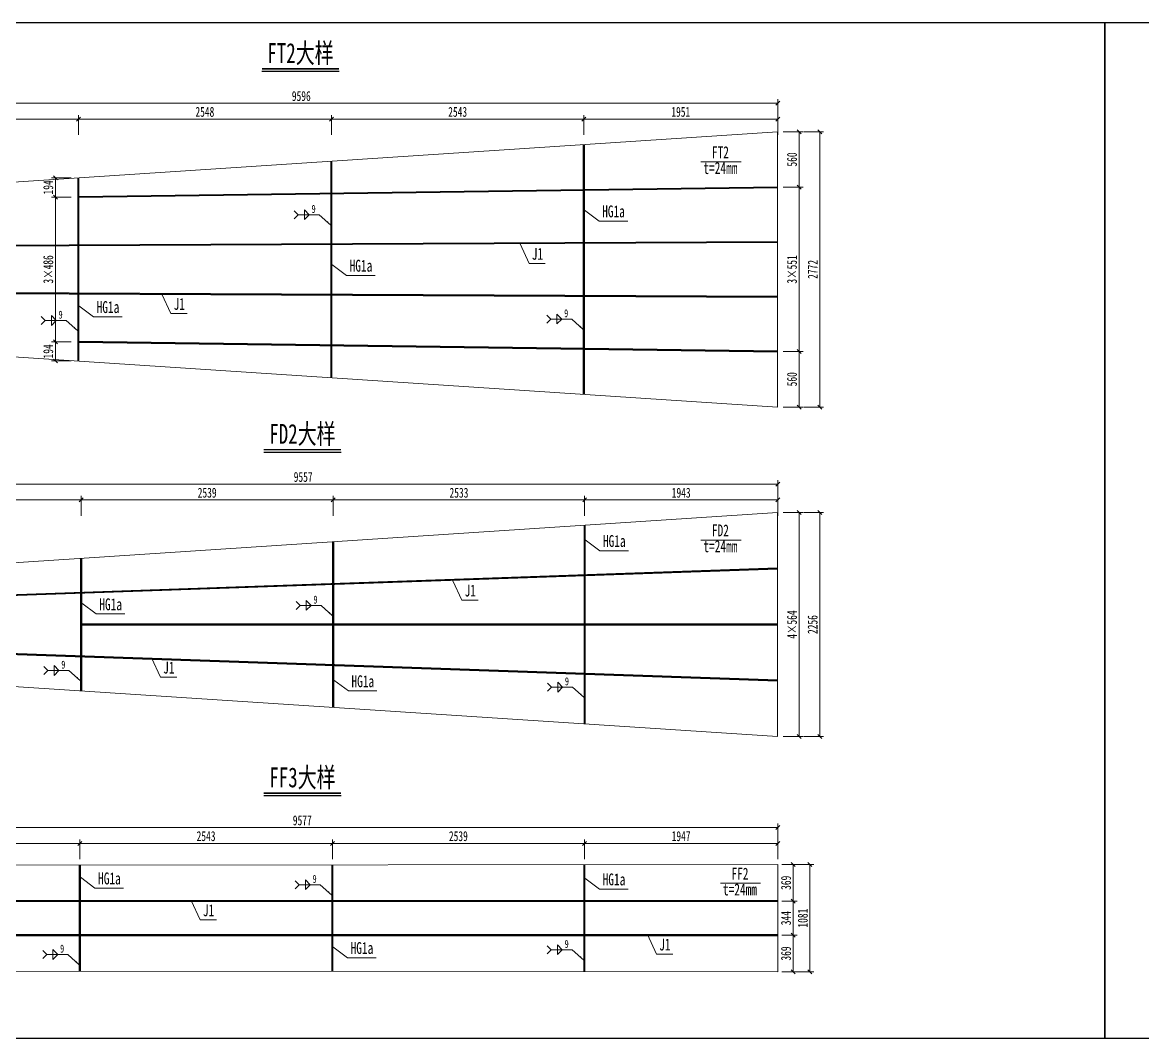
# Model space of a CAD drawing. Header units: millimetres. Extents: x -60009 to 63758, y -2164 to 95433.
# Drawn here: x 30098 to 41380, y 79752 to 89984 of the extents above; entities that cross this region are included whole.
import ezdxf
from ezdxf.enums import TextEntityAlignment as Align

# ---------------------------------------------------------------- set-up
doc = ezdxf.new("R2010")
doc.units = ezdxf.units.MM
doc.layers.get('Defpoints').update_dxf_attribs({"color": 8})
for name, color, linetype, lineweight in [('Dim', 4, 'Continuous', 15), ('文字', 7, 'Continuous', 15), ('标注线及字体', 2, 'Continuous', 15), ('细实线', 4, 'Continuous', 15), ('钢板细线', 6, 'Continuous', 15)]:
    doc.layers.add(name, color=color, linetype=linetype, lineweight=lineweight)
doc.layers.add('Text', color=4, linetype='Continuous')
doc.styles.add('111', font='仿宋_GB2312.TTF', dxfattribs={"width": 0.7})
doc.styles.add('BM_Dim', font='仿宋_GB2312.TTF', dxfattribs={"width": 0.85})
doc.styles.add('SMEDI', font='仿宋_GB2312.TTF', dxfattribs={"width": 0.75})
doc.styles.get("Standard").update_dxf_attribs({"font": '仿宋_GB2312.TTF'})
doc.dimstyles.new('200', dxfattribs={"dimscale": 0, "dimtxt": 2.5, "dimasz": 1, "dimexe": 1, "dimexo": 1, "dimgap": 0.6, "dimtad": 1, "dimdec": 0, "dimdsep": 46, "dimtxsty": '111', "dimblk": 'OBLIQUE', "dimcen": 0, "dimclrd": 4, "dimclre": 4, "dimclrt": 4, "dimadec": 1, "dimazin": 2, "dimtfac": 1, "dimtdec": 0, "dimtix": 1, "dimtmove": 2, "dimatfit": 3, "dimfxl": 4, "dimfxlon": 1, "dimtolj": 1, "dimlwd": -1, "dimlwe": -1, "dimarcsym": 0})
doc.dimstyles.new('MSteel_1.0_1.0', dxfattribs={"dimtxt": 3, "dimasz": 1.2, "dimexe": 1, "dimexo": 1, "dimgap": 1, "dimtad": 3, "dimtoh": 1, "dimdec": 0, "dimzin": 0, "dimdsep": 46, "dimtxsty": 'Standard', "dimblk": 'ARCHTICK', "dimcen": 0.09, "dimclrd": 3, "dimclre": 3, "dimadec": 0, "dimazin": 0, "dimtfac": 1, "dimtdec": 4, "dimtofl": 0, "dimtmove": 0, "dimatfit": 3, "dimfxl": 1, "dimtolj": 1, "dimtzin": 0, "dimarcsym": 0})

# ---------------------------------------------------------------- blocks, each defined once
blk = doc.blocks.new('角焊缝1')
at = {"layer": 'Dim'}
blk.add_line((-3101.17, 370.22), (-3106.48, 370.22), dxfattribs=at)
blk.add_lwpolyline([(-3107.48, 369.22), (-3106.48, 370.22), (-3107.48, 371.22)], dxfattribs=at)
blk.add_lwpolyline([(-3104.91, 371.45), (-3104.91, 368.99), (-3103.68, 370.22)], close=True, dxfattribs=at)
blk = doc.blocks.new('_ArchTick')
at = {"color": 0, "linetype": 'ByBlock', "const_width": 0.15}
blk.add_lwpolyline([(-0.5, -0.5), (0.5, 0.5)], dxfattribs=at)
blk = doc.blocks.new('_Oblique')
at = {"color": 0, "linetype": 'ByBlock', "lineweight": -2}
blk.add_line((-0.5, -0.5), (0.5, 0.5), dxfattribs=at)
blk = doc.blocks.new('*D626')
at = {"layer": 'Defpoints', "color": 0}
for p in [(30662, 89011), (28108, 88181), (30662, 88181)]:
    blk.add_point(p, dxfattribs=at)
at = {"layer": '细实线', "color": 4}
for p, q in [((28108, 88851), (28108, 89051)), ((30662, 88851), (30662, 89051)), ((28108, 89011), (30662, 89011))]:
    blk.add_line(p, q, dxfattribs=at)
at = {"layer": '细实线', "color": 4, "xscale": 40, "yscale": 40, "zscale": 40, "rotation": 180}
blk.add_blockref('_Oblique', (28108, 89011), dxfattribs=at)
at = {"layer": '细实线', "color": 4, "xscale": 40, "yscale": 40, "zscale": 40}
blk.add_blockref('_Oblique', (30662, 89011), dxfattribs=at)
at = {"layer": '细实线', "color": 4, "insert": (29385, 89082), "char_height": 100, "attachment_point": 5, "style": '111'}
blk.add_mtext('\\A1;2554', dxfattribs=at)
blk = doc.blocks.new('*D627')
at = {"layer": 'Defpoints', "color": 0}
for p in [(33210, 89011), (30662, 88369), (33210, 88369)]:
    blk.add_point(p, dxfattribs=at)
at = {"layer": '细实线', "color": 4}
for p, q in [((30662, 88851), (30662, 89051)), ((33210, 88851), (33210, 89051)), ((30662, 89011), (33210, 89011))]:
    blk.add_line(p, q, dxfattribs=at)
at = {"layer": '细实线', "color": 4, "xscale": 40, "yscale": 40, "zscale": 40, "rotation": 180}
blk.add_blockref('_Oblique', (30662, 89011), dxfattribs=at)
at = {"layer": '细实线', "color": 4, "xscale": 40, "yscale": 40, "zscale": 40}
blk.add_blockref('_Oblique', (33210, 89011), dxfattribs=at)
at = {"layer": '细实线', "color": 4, "insert": (31936, 89083), "char_height": 100, "attachment_point": 5, "style": '111'}
blk.add_mtext('\\A1;2548', dxfattribs=at)
blk = doc.blocks.new('*D628')
at = {"layer": 'Defpoints', "color": 0}
for p in [(35753, 89011), (33210, 88369), (35753, 88413)]:
    blk.add_point(p, dxfattribs=at)
at = {"layer": '细实线', "color": 4}
for p, q in [((33210, 88851), (33210, 89051)), ((35753, 88851), (35753, 89051)), ((33210, 89011), (35753, 89011))]:
    blk.add_line(p, q, dxfattribs=at)
at = {"layer": '细实线', "color": 4, "xscale": 40, "yscale": 40, "zscale": 40, "rotation": 180}
blk.add_blockref('_Oblique', (33210, 89011), dxfattribs=at)
at = {"layer": '细实线', "color": 4, "xscale": 40, "yscale": 40, "zscale": 40}
blk.add_blockref('_Oblique', (35753, 89011), dxfattribs=at)
at = {"layer": '细实线', "color": 4, "insert": (34482, 89083), "char_height": 100, "attachment_point": 5, "style": '111'}
blk.add_mtext('\\A1;2543', dxfattribs=at)
blk = doc.blocks.new('*D629')
at = {"layer": 'Defpoints', "color": 0}
for p in [(37705, 89011), (35753, 88737), (37705, 88737)]:
    blk.add_point(p, dxfattribs=at)
at = {"layer": '细实线', "color": 4}
for p, q in [((35753, 88851), (35753, 89051)), ((37705, 88851), (37705, 89051)), ((35753, 89011), (37705, 89011))]:
    blk.add_line(p, q, dxfattribs=at)
at = {"layer": '细实线', "color": 4, "xscale": 40, "yscale": 40, "zscale": 40, "rotation": 180}
blk.add_blockref('_Oblique', (35753, 89011), dxfattribs=at)
at = {"layer": '细实线', "color": 4, "xscale": 40, "yscale": 40, "zscale": 40}
blk.add_blockref('_Oblique', (37705, 89011), dxfattribs=at)
at = {"layer": '细实线', "color": 4, "insert": (36729, 89083), "char_height": 100, "attachment_point": 5, "style": '111'}
blk.add_mtext('\\A1;1951', dxfattribs=at)
blk = doc.blocks.new('*D630')
at = {"layer": 'Defpoints', "color": 0}
for p in [(37705, 89170), (37705, 88655), (28108, 88181)]:
    blk.add_point(p, dxfattribs=at)
at = {"layer": '细实线', "color": 4}
for p, q in [((28108, 89010), (28108, 89210)), ((28108, 89170), (37705, 89170)), ((37705, 89010), (37705, 89210))]:
    blk.add_line(p, q, dxfattribs=at)
at = {"layer": '细实线', "color": 4, "xscale": 40, "yscale": 40, "zscale": 40, "rotation": 180}
blk.add_blockref('_Oblique', (28108, 89170), dxfattribs=at)
at = {"layer": '细实线', "color": 4, "xscale": 40, "yscale": 40, "zscale": 40}
blk.add_blockref('_Oblique', (37705, 89170), dxfattribs=at)
at = {"layer": '细实线', "color": 4, "insert": (32907, 89242), "char_height": 100, "attachment_point": 5, "style": '111'}
blk.add_mtext('\\A1;9596', dxfattribs=at)
blk = doc.blocks.new('*D635')
at = {"layer": 'Defpoints', "color": 0}
for p in [(37705, 88883), (37705, 88324), (37921, 88324)]:
    blk.add_point(p, dxfattribs=at)
at = {"layer": '细实线', "color": 4}
for p, q in [((37761, 88883), (37961, 88883)), ((37921, 88883), (37921, 88324)), ((37761, 88324), (37961, 88324))]:
    blk.add_line(p, q, dxfattribs=at)
at = {"layer": '细实线', "color": 4, "xscale": 40, "yscale": 40, "zscale": 40}
for p, rotation in [((37921, 88883), 90), ((37921, 88324), 270)]:
    blk.add_blockref('_Oblique', p, dxfattribs=dict(at, rotation=rotation))
at = {"layer": '细实线', "color": 4, "insert": (37849, 88604), "char_height": 100, "attachment_point": 5, "rotation": 90, "style": '111'}
blk.add_mtext('\\A1;560', dxfattribs=at)
blk = doc.blocks.new('*D636')
at = {"layer": 'Defpoints', "color": 0}
for p in [(37705, 88324), (37705, 86671), (37921, 86671)]:
    blk.add_point(p, dxfattribs=at)
at = {"layer": '细实线', "color": 4}
for p, q in [((37761, 88324), (37961, 88324)), ((37921, 88324), (37921, 86671)), ((37761, 86671), (37961, 86671))]:
    blk.add_line(p, q, dxfattribs=at)
at = {"layer": '细实线', "color": 4, "xscale": 40, "yscale": 40, "zscale": 40}
for p, rotation in [((37921, 88324), 90), ((37921, 86671), 270)]:
    blk.add_blockref('_Oblique', p, dxfattribs=dict(at, rotation=rotation))
at = {"layer": '细实线', "color": 4, "insert": (37849, 87497), "char_height": 100, "attachment_point": 5, "rotation": 90, "style": '111'}
blk.add_mtext('\\A1;\\f仿宋_GB2312|b0|i0|c134|p49;3×551', dxfattribs=at)
blk = doc.blocks.new('*D637')
at = {"layer": 'Defpoints', "color": 0}
for p in [(37705, 86671), (37705, 86111), (37921, 86111)]:
    blk.add_point(p, dxfattribs=at)
at = {"layer": '细实线', "color": 4}
for p, q in [((37761, 86671), (37961, 86671)), ((37921, 86671), (37921, 86111)), ((37761, 86111), (37961, 86111))]:
    blk.add_line(p, q, dxfattribs=at)
at = {"layer": '细实线', "color": 4, "xscale": 40, "yscale": 40, "zscale": 40}
for p, rotation in [((37921, 86671), 90), ((37921, 86111), 270)]:
    blk.add_blockref('_Oblique', p, dxfattribs=dict(at, rotation=rotation))
at = {"layer": '细实线', "color": 4, "insert": (37849, 86391), "char_height": 100, "attachment_point": 5, "rotation": 90, "style": '111'}
blk.add_mtext('\\A1;560', dxfattribs=at)
blk = doc.blocks.new('*D638')
at = {"layer": 'Defpoints', "color": 0}
for p in [(37705, 88883), (37705, 86111), (38128, 86111)]:
    blk.add_point(p, dxfattribs=at)
at = {"layer": '细实线', "color": 4}
for p, q in [((37968, 88883), (38168, 88883)), ((38128, 88883), (38128, 86111)), ((37968, 86111), (38168, 86111))]:
    blk.add_line(p, q, dxfattribs=at)
at = {"layer": '细实线', "color": 4, "xscale": 40, "yscale": 40, "zscale": 40}
for p, rotation in [((38128, 88883), 90), ((38128, 86111), 270)]:
    blk.add_blockref('_Oblique', p, dxfattribs=dict(at, rotation=rotation))
at = {"layer": '细实线', "color": 4, "insert": (38058, 87497), "char_height": 100, "attachment_point": 5, "rotation": 90, "style": '111'}
blk.add_mtext('\\A1;2772', dxfattribs=at)
blk = doc.blocks.new('*D639')
at = {"layer": 'Defpoints', "color": 0}
for p in [(30662, 88420), (30431, 88226), (30662, 88226)]:
    blk.add_point(p, dxfattribs=at)
at = {"layer": '细实线', "color": 4}
for p, q in [((30591, 88420), (30391, 88420)), ((30431, 88420), (30431, 88226)), ((30591, 88226), (30391, 88226))]:
    blk.add_line(p, q, dxfattribs=at)
at = {"layer": '细实线', "color": 4, "xscale": 40, "yscale": 40, "zscale": 40}
for p, rotation in [((30431, 88420), 90), ((30431, 88226), 270)]:
    blk.add_blockref('_Oblique', p, dxfattribs=dict(at, rotation=rotation))
at = {"layer": '细实线', "color": 4, "insert": (30359, 88323), "char_height": 100, "attachment_point": 5, "rotation": 90, "style": '111'}
blk.add_mtext('\\A1;194', dxfattribs=at)
blk = doc.blocks.new('*D640')
at = {"layer": 'Defpoints', "color": 0}
for p in [(30662, 88226), (30431, 86769), (30662, 86769)]:
    blk.add_point(p, dxfattribs=at)
at = {"layer": '细实线', "color": 4}
for p, q in [((30591, 88226), (30391, 88226)), ((30431, 88226), (30431, 86769)), ((30591, 86769), (30391, 86769))]:
    blk.add_line(p, q, dxfattribs=at)
at = {"layer": '细实线', "color": 4, "xscale": 40, "yscale": 40, "zscale": 40}
for p, rotation in [((30431, 88226), 90), ((30431, 86769), 270)]:
    blk.add_blockref('_Oblique', p, dxfattribs=dict(at, rotation=rotation))
at = {"layer": '细实线', "color": 4, "insert": (30359, 87497), "char_height": 100, "attachment_point": 5, "rotation": 90, "style": '111'}
blk.add_mtext('\\A1;3×486', dxfattribs=at)
blk = doc.blocks.new('*D641')
at = {"layer": 'Defpoints', "color": 0}
for p in [(30662, 86769), (30431, 86575), (30662, 86575)]:
    blk.add_point(p, dxfattribs=at)
at = {"layer": '细实线', "color": 4}
for p, q in [((30591, 86769), (30391, 86769)), ((30431, 86769), (30431, 86575)), ((30591, 86575), (30391, 86575))]:
    blk.add_line(p, q, dxfattribs=at)
at = {"layer": '细实线', "color": 4, "xscale": 40, "yscale": 40, "zscale": 40}
for p, rotation in [((30431, 86769), 90), ((30431, 86575), 270)]:
    blk.add_blockref('_Oblique', p, dxfattribs=dict(at, rotation=rotation))
at = {"layer": '细实线', "color": 4, "insert": (30359, 86672), "char_height": 100, "attachment_point": 5, "rotation": 90, "style": '111'}
blk.add_mtext('\\A1;194', dxfattribs=at)
blk = doc.blocks.new('*D646')
at = {"layer": 'Defpoints', "color": 0}
for p in [(37705, 85049), (37705, 82793), (37921, 82793)]:
    blk.add_point(p, dxfattribs=at)
at = {"layer": '细实线', "color": 4}
for p, q in [((37761, 85049), (37961, 85049)), ((37921, 85049), (37921, 82793)), ((37761, 82793), (37961, 82793))]:
    blk.add_line(p, q, dxfattribs=at)
at = {"layer": '细实线', "color": 4, "xscale": 40, "yscale": 40, "zscale": 40}
for p, rotation in [((37921, 85049), 90), ((37921, 82793), 270)]:
    blk.add_blockref('_Oblique', p, dxfattribs=dict(at, rotation=rotation))
at = {"layer": '细实线', "color": 4, "insert": (37849, 83921), "char_height": 100, "attachment_point": 5, "rotation": 90, "style": '111'}
blk.add_mtext('\\A1;\\f仿宋_GB2312|b0|i0|c134|p49;4×564', dxfattribs=at)
blk = doc.blocks.new('*D647')
at = {"layer": 'Defpoints', "color": 0}
for p in [(37705, 85049), (37705, 82793), (38128, 82793)]:
    blk.add_point(p, dxfattribs=at)
at = {"layer": '细实线', "color": 4}
for p, q in [((37968, 85049), (38168, 85049)), ((38128, 85049), (38128, 82793)), ((37968, 82793), (38168, 82793))]:
    blk.add_line(p, q, dxfattribs=at)
at = {"layer": '细实线', "color": 4, "xscale": 40, "yscale": 40, "zscale": 40}
for p, rotation in [((38128, 85049), 90), ((38128, 82793), 270)]:
    blk.add_blockref('_Oblique', p, dxfattribs=dict(at, rotation=rotation))
at = {"layer": '细实线', "color": 4, "insert": (38057, 83921), "char_height": 100, "attachment_point": 5, "rotation": 90, "style": '111'}
blk.add_mtext('\\A1;2256', dxfattribs=at)
blk = doc.blocks.new('*D648')
at = {"layer": 'Defpoints', "color": 0}
for p in [(30689, 85177), (30689, 84528), (28147, 84389)]:
    blk.add_point(p, dxfattribs=at)
at = {"layer": '细实线', "color": 4}
for p, q in [((28147, 85017), (28147, 85217)), ((28147, 85177), (30689, 85177)), ((30689, 85017), (30689, 85217))]:
    blk.add_line(p, q, dxfattribs=at)
at = {"layer": '细实线', "color": 4, "xscale": 40, "yscale": 40, "zscale": 40, "rotation": 180}
blk.add_blockref('_Oblique', (28147, 85177), dxfattribs=at)
at = {"layer": '细实线', "color": 4, "xscale": 40, "yscale": 40, "zscale": 40}
blk.add_blockref('_Oblique', (30689, 85177), dxfattribs=at)
at = {"layer": '细实线', "color": 4, "insert": (29418, 85247), "char_height": 100, "attachment_point": 5, "style": '111'}
blk.add_mtext('\\A1;2542', dxfattribs=at)
blk = doc.blocks.new('*D649')
at = {"layer": 'Defpoints', "color": 0}
for p in [(33229, 85177), (33229, 84667), (30689, 84528)]:
    blk.add_point(p, dxfattribs=at)
at = {"layer": '细实线', "color": 4}
for p, q in [((30689, 85017), (30689, 85217)), ((30689, 85177), (33229, 85177)), ((33229, 85017), (33229, 85217))]:
    blk.add_line(p, q, dxfattribs=at)
at = {"layer": '细实线', "color": 4, "xscale": 40, "yscale": 40, "zscale": 40, "rotation": 180}
blk.add_blockref('_Oblique', (30689, 85177), dxfattribs=at)
at = {"layer": '细实线', "color": 4, "xscale": 40, "yscale": 40, "zscale": 40}
blk.add_blockref('_Oblique', (33229, 85177), dxfattribs=at)
at = {"layer": '细实线', "color": 4, "insert": (31959, 85248), "char_height": 100, "attachment_point": 5, "style": '111'}
blk.add_mtext('\\A1;2539', dxfattribs=at)
blk = doc.blocks.new('*D650')
at = {"layer": 'Defpoints', "color": 0}
for p in [(35761, 85177), (35761, 84903), (33229, 84667)]:
    blk.add_point(p, dxfattribs=at)
at = {"layer": '细实线', "color": 4}
for p, q in [((33229, 85017), (33229, 85217)), ((33229, 85177), (35761, 85177)), ((35761, 85017), (35761, 85217))]:
    blk.add_line(p, q, dxfattribs=at)
at = {"layer": '细实线', "color": 4, "xscale": 40, "yscale": 40, "zscale": 40, "rotation": 180}
blk.add_blockref('_Oblique', (33229, 85177), dxfattribs=at)
at = {"layer": '细实线', "color": 4, "xscale": 40, "yscale": 40, "zscale": 40}
blk.add_blockref('_Oblique', (35761, 85177), dxfattribs=at)
at = {"layer": '细实线', "color": 4, "insert": (34495, 85248), "char_height": 100, "attachment_point": 5, "style": '111'}
blk.add_mtext('\\A1;2533', dxfattribs=at)
blk = doc.blocks.new('*D651')
at = {"layer": 'Defpoints', "color": 0}
for p in [(37705, 85177), (35761, 84903), (37705, 84903)]:
    blk.add_point(p, dxfattribs=at)
at = {"layer": '细实线', "color": 4}
for p, q in [((35761, 85017), (35761, 85217)), ((35761, 85177), (37705, 85177)), ((37705, 85017), (37705, 85217))]:
    blk.add_line(p, q, dxfattribs=at)
at = {"layer": '细实线', "color": 4, "xscale": 40, "yscale": 40, "zscale": 40, "rotation": 180}
blk.add_blockref('_Oblique', (35761, 85177), dxfattribs=at)
at = {"layer": '细实线', "color": 4, "xscale": 40, "yscale": 40, "zscale": 40}
blk.add_blockref('_Oblique', (37705, 85177), dxfattribs=at)
at = {"layer": '细实线', "color": 4, "insert": (36733, 85248), "char_height": 100, "attachment_point": 5, "style": '111'}
blk.add_mtext('\\A1;1943', dxfattribs=at)
blk = doc.blocks.new('*D652')
at = {"layer": 'Defpoints', "color": 0}
for p in [(37705, 85336), (37705, 84820), (28147, 84389)]:
    blk.add_point(p, dxfattribs=at)
at = {"layer": '细实线', "color": 4}
for p, q in [((28147, 85176), (28147, 85376)), ((28147, 85336), (37705, 85336)), ((37705, 85176), (37705, 85376))]:
    blk.add_line(p, q, dxfattribs=at)
at = {"layer": '细实线', "color": 4, "xscale": 40, "yscale": 40, "zscale": 40, "rotation": 180}
blk.add_blockref('_Oblique', (28147, 85336), dxfattribs=at)
at = {"layer": '细实线', "color": 4, "xscale": 40, "yscale": 40, "zscale": 40}
blk.add_blockref('_Oblique', (37705, 85336), dxfattribs=at)
at = {"layer": '细实线', "color": 4, "insert": (32926, 85407), "char_height": 100, "attachment_point": 5, "style": '111'}
blk.add_mtext('\\A1;9557', dxfattribs=at)
blk = doc.blocks.new('*D653')
at = {"layer": 'Defpoints', "color": 0}
for p in [(37706, 81506), (37861, 81506), (37706, 81137)]:
    blk.add_point(p, dxfattribs=at)
at = {"layer": '细实线', "color": 4}
for p, q in [((37746, 81506), (37901, 81506)), ((37861, 81137), (37861, 81506)), ((37746, 81137), (37901, 81137))]:
    blk.add_line(p, q, dxfattribs=at)
at = {"layer": '细实线', "color": 4, "xscale": 40, "yscale": 40, "zscale": 40}
for p, rotation in [((37861, 81506), 90), ((37861, 81137), 270)]:
    blk.add_blockref('_Oblique', p, dxfattribs=dict(at, rotation=rotation))
at = {"layer": '细实线', "color": 4, "insert": (37789, 81321), "char_height": 100, "attachment_point": 5, "rotation": 90, "style": '111'}
blk.add_mtext('\\A1;369', dxfattribs=at)
blk = doc.blocks.new('*D654')
at = {"layer": 'Defpoints', "color": 0}
for p in [(37706, 81137), (37706, 80793), (37861, 80793)]:
    blk.add_point(p, dxfattribs=at)
at = {"layer": '细实线', "color": 4}
for p, q in [((37746, 81137), (37901, 81137)), ((37861, 81137), (37861, 80793)), ((37746, 80793), (37901, 80793))]:
    blk.add_line(p, q, dxfattribs=at)
at = {"layer": '细实线', "color": 4, "xscale": 40, "yscale": 40, "zscale": 40}
for p, rotation in [((37861, 81137), 90), ((37861, 80793), 270)]:
    blk.add_blockref('_Oblique', p, dxfattribs=dict(at, rotation=rotation))
at = {"layer": '细实线', "color": 4, "insert": (37789, 80965), "char_height": 100, "attachment_point": 5, "rotation": 90, "style": '111'}
blk.add_mtext('\\A1;344', dxfattribs=at)
blk = doc.blocks.new('*D655')
at = {"layer": 'Defpoints', "color": 0}
for p in [(37706, 80793), (37706, 80424), (37861, 80424)]:
    blk.add_point(p, dxfattribs=at)
at = {"layer": '细实线', "color": 4}
for p, q in [((37746, 80793), (37901, 80793)), ((37861, 80793), (37861, 80424)), ((37746, 80424), (37901, 80424))]:
    blk.add_line(p, q, dxfattribs=at)
at = {"layer": '细实线', "color": 4, "xscale": 40, "yscale": 40, "zscale": 40}
for p, rotation in [((37861, 80793), 90), ((37861, 80424), 270)]:
    blk.add_blockref('_Oblique', p, dxfattribs=dict(at, rotation=rotation))
at = {"layer": '细实线', "color": 4, "insert": (37789, 80609), "char_height": 100, "attachment_point": 5, "rotation": 90, "style": '111'}
blk.add_mtext('\\A1;369', dxfattribs=at)
blk = doc.blocks.new('*D656')
at = {"layer": 'Defpoints', "color": 0}
for p in [(37706, 81506), (37706, 80424), (38030, 80424)]:
    blk.add_point(p, dxfattribs=at)
at = {"layer": '细实线', "color": 4}
for p, q in [((37870, 81506), (38070, 81506)), ((38030, 81506), (38030, 80424)), ((37870, 80424), (38070, 80424))]:
    blk.add_line(p, q, dxfattribs=at)
at = {"layer": '细实线', "color": 4, "xscale": 40, "yscale": 40, "zscale": 40}
for p, rotation in [((38030, 81506), 90), ((38030, 80424), 270)]:
    blk.add_blockref('_Oblique', p, dxfattribs=dict(at, rotation=rotation))
at = {"layer": '细实线', "color": 4, "insert": (37958, 80965), "char_height": 100, "attachment_point": 5, "rotation": 90, "style": '111'}
blk.add_mtext('\\A1;1081', dxfattribs=at)
blk = doc.blocks.new('*D661')
at = {"layer": 'Defpoints', "color": 0}
for p in [(30677, 81718), (30677, 81484), (28129, 81362)]:
    blk.add_point(p, dxfattribs=at)
at = {"layer": '细实线', "color": 4}
for p, q in [((28129, 81558), (28129, 81758)), ((28129, 81718), (30677, 81718)), ((30677, 81558), (30677, 81758))]:
    blk.add_line(p, q, dxfattribs=at)
at = {"layer": '细实线', "color": 4, "xscale": 40, "yscale": 40, "zscale": 40, "rotation": 180}
blk.add_blockref('_Oblique', (28129, 81718), dxfattribs=at)
at = {"layer": '细实线', "color": 4, "xscale": 40, "yscale": 40, "zscale": 40}
blk.add_blockref('_Oblique', (30677, 81718), dxfattribs=at)
at = {"layer": '细实线', "color": 4, "insert": (29403, 81790), "char_height": 100, "attachment_point": 5, "style": '111'}
blk.add_mtext('\\A1;2548', dxfattribs=at)
blk = doc.blocks.new('*D662')
at = {"layer": 'Defpoints', "color": 0}
for p in [(33220, 81718), (30677, 81484), (33220, 81471)]:
    blk.add_point(p, dxfattribs=at)
at = {"layer": '细实线', "color": 4}
for p, q in [((30677, 81558), (30677, 81758)), ((30677, 81718), (33220, 81718)), ((33220, 81558), (33220, 81758))]:
    blk.add_line(p, q, dxfattribs=at)
at = {"layer": '细实线', "color": 4, "xscale": 40, "yscale": 40, "zscale": 40, "rotation": 180}
blk.add_blockref('_Oblique', (30677, 81718), dxfattribs=at)
at = {"layer": '细实线', "color": 4, "xscale": 40, "yscale": 40, "zscale": 40}
blk.add_blockref('_Oblique', (33220, 81718), dxfattribs=at)
at = {"layer": '细实线', "color": 4, "insert": (31948, 81790), "char_height": 100, "attachment_point": 5, "style": '111'}
blk.add_mtext('\\A1;2543', dxfattribs=at)
blk = doc.blocks.new('*D663')
at = {"layer": 'Defpoints', "color": 0}
for p in [(35758, 81718), (33220, 81471), (35758, 81475)]:
    blk.add_point(p, dxfattribs=at)
at = {"layer": '细实线', "color": 4}
for p, q in [((33220, 81558), (33220, 81758)), ((33220, 81718), (35758, 81718)), ((35758, 81558), (35758, 81758))]:
    blk.add_line(p, q, dxfattribs=at)
at = {"layer": '细实线', "color": 4, "xscale": 40, "yscale": 40, "zscale": 40, "rotation": 180}
blk.add_blockref('_Oblique', (33220, 81718), dxfattribs=at)
at = {"layer": '细实线', "color": 4, "xscale": 40, "yscale": 40, "zscale": 40}
blk.add_blockref('_Oblique', (35758, 81718), dxfattribs=at)
at = {"layer": '细实线', "color": 4, "insert": (34489, 81790), "char_height": 100, "attachment_point": 5, "style": '111'}
blk.add_mtext('\\A1;2539', dxfattribs=at)
blk = doc.blocks.new('*D664')
at = {"layer": 'Defpoints', "color": 0}
for p in [(37706, 81718), (35758, 81475), (37706, 81444)]:
    blk.add_point(p, dxfattribs=at)
at = {"layer": '细实线', "color": 4}
for p, q in [((35758, 81558), (35758, 81758)), ((35758, 81718), (37706, 81718)), ((37706, 81558), (37706, 81758))]:
    blk.add_line(p, q, dxfattribs=at)
at = {"layer": '细实线', "color": 4, "xscale": 40, "yscale": 40, "zscale": 40, "rotation": 180}
blk.add_blockref('_Oblique', (35758, 81718), dxfattribs=at)
at = {"layer": '细实线', "color": 4, "xscale": 40, "yscale": 40, "zscale": 40}
blk.add_blockref('_Oblique', (37706, 81718), dxfattribs=at)
at = {"layer": '细实线', "color": 4, "insert": (36732, 81790), "char_height": 100, "attachment_point": 5, "style": '111'}
blk.add_mtext('\\A1;1947', dxfattribs=at)
blk = doc.blocks.new('*D665')
at = {"layer": 'Defpoints', "color": 0}
for p in [(37706, 81877), (28129, 81362), (37706, 81361)]:
    blk.add_point(p, dxfattribs=at)
at = {"layer": '细实线', "color": 4}
for p, q in [((28129, 81717), (28129, 81917)), ((37706, 81717), (37706, 81917)), ((28129, 81877), (37706, 81877))]:
    blk.add_line(p, q, dxfattribs=at)
at = {"layer": '细实线', "color": 4, "xscale": 40, "yscale": 40, "zscale": 40, "rotation": 180}
blk.add_blockref('_Oblique', (28129, 81877), dxfattribs=at)
at = {"layer": '细实线', "color": 4, "xscale": 40, "yscale": 40, "zscale": 40}
blk.add_blockref('_Oblique', (37706, 81877), dxfattribs=at)
at = {"layer": '细实线', "color": 4, "insert": (32917, 81949), "char_height": 100, "attachment_point": 5, "style": '111'}
blk.add_mtext('\\A1;9577', dxfattribs=at)

msp = doc.modelspace()

# ---------------------------------------------------------------- linework, layer by layer
at = {"color": 4}
for p, q in [((32510.3, 89492.3), (33288.4, 89492.3)), ((32529.8, 85657.8), (33307.9, 85657.8)), ((32529.8, 82199.3), (33307.9, 82199.3))]:
    msp.add_line(p, q, dxfattribs=at)
at = {"color": 6, "const_width": 14.4}
for points in [[(32510.3, 89516.3), (33288.4, 89516.3)], [(32529.8, 85681.8), (33307.9, 85681.8)], [(32529.8, 82223.3), (33307.9, 82223.3)]]:
    msp.add_lwpolyline(points, dxfattribs=at)
at = {"layer": 'Defpoints'}
for p, q in [((35753.5, 88754.9), (35753.5, 86239.9)), ((33210.1, 88587.4), (33210.1, 86407.4)), ((30662, 88419.6), (30662, 86575.2)), ((37704.8, 88323.9), (30662, 88225.9)), ((28108.5, 87728.4), (37704.8, 87772.9)), ((28108.5, 87266.4), (37704.8, 87221.9)), ((30662, 86768.9), (37704.8, 86670.9)), ((35761.3, 84921.2), (35761.3, 82920.6)), ((33228.7, 84754.8), (33228.7, 83087)), ((30689.4, 84587.9), (30689.4, 83253.8)), ((37704.8, 84484.9), (28147.5, 84151.9)), ((37704.8, 83920.9), (30689.4, 83920.9)), ((37704.8, 83356.9), (28147.5, 83689.9)), ((30676.7, 81499.1), (30676.7, 80430.7)), ((33219.9, 81501.5), (33219.9, 80428.4)), ((35758.4, 81503.8), (35758.4, 80426.1)), ((37705.8, 81136.9), (28129, 81136.9)), ((37705.8, 80792.9), (28129, 80792.9))]:
    msp.add_line(p, q, dxfattribs=at)
for points in [[(25599.8, 89984.2), (40999.8, 89984.2), (40999.8, 79752.2), (25599.8, 79752.2)], [(40999.8, 89984.2), (56399.8, 89984.2), (56399.8, 79752.2), (40999.8, 79752.2)]]:
    msp.add_lwpolyline(points, close=True, dxfattribs=at)
at = {"layer": '细实线'}
for p, q in [((36932.2, 88579.6), (37335.9, 88579.6)), ((35906.3, 87984), (35759.5, 88094)), ((35906.3, 87984), (36194.2, 87984)), ((35200.7, 87556.7), (35110.7, 87753.3)), ((33362.9, 87436.9), (33216.1, 87546.9)), ((35200.7, 87556.7), (35364.7, 87556.7)), ((33362.9, 87436.9), (33650.8, 87436.9)), ((31593.9, 87051.9), (31503.9, 87248.5)), ((30814.9, 87020.3), (30668, 87130.3)), ((30814.9, 87020.3), (31102.8, 87020.3)), ((31593.9, 87051.9), (31757.9, 87051.9)), ((35914.1, 84665), (35767.3, 84775)), ((36932.2, 84771.4), (37335.9, 84771.4)), ((35914.1, 84665), (36202.1, 84665)), ((34524.7, 84166.3), (34434.7, 84362.9)), ((34524.7, 84166.3), (34688.7, 84166.3)), ((30842.2, 84027.5), (30695.4, 84137.5)), ((30842.2, 84027.5), (31130.1, 84027.5)), ((31488.2, 83390), (31398.2, 83586.6)), ((31488.2, 83390), (31652.2, 83390)), ((33381.5, 83252.6), (33234.7, 83362.6)), ((33381.5, 83252.6), (33669.4, 83252.6)), ((30829.5, 81267.2), (30682.7, 81377.2)), ((35911.2, 81257.9), (35764.4, 81367.8)), ((30829.5, 81267.2), (31117.4, 81267.2)), ((35911.2, 81257.9), (36199.1, 81257.9)), ((37129.3, 81315.5), (37533, 81315.5)), ((31887.8, 80946.3), (31797.8, 81142.9)), ((31887.8, 80946.3), (32051.8, 80946.3)), ((36484, 80602.3), (36394, 80798.9)), ((33372.7, 80567), (33225.9, 80676.9)), ((33372.7, 80567), (33660.6, 80567)), ((36484, 80602.3), (36648, 80602.3))]:
    msp.add_line(p, q, dxfattribs=at)
at = {"layer": '钢板细线'}
for p, q in [((37704.8, 88883.4), (28108.5, 88251.4)), ((37704.8, 86111.4), (37704.8, 88883.4)), ((35747.5, 88754.9), (35747.5, 86239.9)), ((35759.5, 88754.9), (35759.5, 86239.9)), ((33204.1, 88587.4), (33204.1, 86407.4)), ((33216.1, 88587.4), (33216.1, 86407.4)), ((30656, 88419.6), (30656, 86575.2)), ((30668, 88419.6), (30668, 86575.2)), ((37704.8, 88329.9), (30668, 88232)), ((37704.8, 88317.9), (30668, 88220)), ((28108.5, 87734.4), (37704.8, 87778.9)), ((28108.5, 87722.4), (37704.8, 87766.9)), ((28108.5, 87272.4), (37704.8, 87227.9)), ((28108.5, 87260.4), (37704.8, 87215.9)), ((30668, 86774.8), (37704.8, 86676.9)), ((30668, 86762.8), (37704.8, 86664.9)), ((28108.5, 86743.4), (37704.8, 86111.4)), ((37704.8, 85048.9), (28147.5, 84420.9)), ((37704.8, 82792.9), (37704.8, 85048.9)), ((35755.3, 84921.2), (35755.3, 82920.6)), ((35767.3, 84921.2), (35767.3, 82920.6)), ((33222.7, 84754.8), (33222.7, 83087)), ((33234.7, 84754.8), (33234.7, 83087)), ((30683.4, 84587.9), (30683.4, 83253.8)), ((30695.4, 84587.9), (30695.4, 83253.8)), ((37704.8, 84490.9), (28147.5, 84157.9)), ((37704.8, 84478.9), (28147.5, 84145.9)), ((37704.8, 83926.9), (30695.4, 83926.9)), ((37704.8, 83914.9), (30695.4, 83914.9)), ((37704.8, 83362.9), (28147.5, 83695.9)), ((37704.8, 83350.9), (28147.5, 83683.9)), ((28147.5, 83420.9), (37704.8, 82792.9)), ((28129, 81496.8), (37705.8, 81505.6)), ((30670.7, 81499.1), (30670.7, 80430.7)), ((30682.7, 81499.1), (30682.7, 80430.7)), ((33213.9, 81501.5), (33213.9, 80428.4)), ((33225.9, 81501.5), (33225.9, 80428.4)), ((35752.4, 81503.8), (35752.4, 80426.1)), ((35764.4, 81503.8), (35764.4, 80426.1)), ((37705.8, 81505.6), (37705.8, 80424.3)), ((37705.8, 81142.9), (28129, 81142.9)), ((37705.8, 81130.9), (28129, 81130.9)), ((37705.8, 80798.9), (28129, 80798.9)), ((37705.8, 80786.9), (28129, 80786.9)), ((28129, 80433.1), (37705.8, 80424.3))]:
    msp.add_line(p, q, dxfattribs=at)

# ---------------------------------------------------------------- block references
at = {"layer": '细实线', "xscale": 40, "yscale": 40, "zscale": 40}
for p in [(157134.9, 73238.9), (154586.9, 72174.1), (159678.3, 72188), (157153.5, 69304.8), (154614.2, 68650.2), (159686.1, 68482.4), (157144.7, 66492.9), (159683.2, 65837.7), (154602.1, 65790.6)]:
    msp.add_blockref('角焊缝1', p, dxfattribs=at)

# ---------------------------------------------------------------- texts
at = {"layer": 'Text', "style": 'SMEDI', "width": 0.75}
for p in [(33011.2, 88106.3), (35554.6, 87055.3), (30463.1, 87041.5), (33029.8, 84172.2), (30490.5, 83517.6), (35562.4, 83349.8), (33021, 81360.3), (30478.3, 80658), (35559.5, 80705.1)]:
    msp.add_text('9', height=80, dxfattribs=at).set_placement(p, align=Align.MIDDLE_LEFT)
at = {"layer": '文字', "style": 'BM_Dim', "width": 0.7}
for s, p in [('FT2', (37127.9, 88581.2)), ('t=24mm', (37127.9, 88421.9)), ('HG1a', (36051.6, 87985.6)), ('J1', (35285.2, 87558.2)), ('HG1a', (33508.2, 87438.5)), ('J1', (31678.4, 87053.5)), ('HG1a', (30960.2, 87021.9)), ('FD2', (37127.9, 84773)), ('HG1a', (36059.5, 84666.6)), ('t=24mm', (37127.9, 84613.6)), ('J1', (34609.2, 84167.9)), ('HG1a', (30987.5, 84029.1)), ('J1', (31572.7, 83391.5)), ('HG1a', (33526.8, 83254.2)), ('FF2', (37325.1, 81317)), ('HG1a', (30974.8, 81268.8)), ('HG1a', (36056.5, 81259.4)), ('t=24mm', (37325.1, 81157.7)), ('J1', (31972.3, 80947.9)), ('HG1a', (33518, 80568.5)), ('J1', (36568.5, 80603.9))]:
    msp.add_text(s, height=120, dxfattribs=at).set_placement(p, align=Align.BOTTOM_CENTER)
at = {"layer": '标注线及字体', "color": 0, "style": '111', "width": 0.7}
for s, p in [('FT2大样', (32899.3, 89679.7)), ('FD2大样', (32918.8, 85845.1))]:
    msp.add_text(s, height=200, dxfattribs=at).set_placement(p, align=Align.MIDDLE)
at = {"layer": '标注线及字体', "style": '111', "width": 0.7}
msp.add_text('FF3大样', height=200, dxfattribs=at).set_placement((32918.8, 82386.6), align=Align.MIDDLE)

# ---------------------------------------------------------------- dimensions: what is measured, and where the dimension line sits
at = {"layer": '细实线'}
for base, p1, p2, picture, middle in [((37704.8, 89170.2), (28108.5, 88180.7), (37704.8, 88654.6), '*D630', (32906.6, 89241.7)), ((30662.0403, 89011.2807), (28108.4939, 88180.6894), (30662.0403, 88180.6894), '*D626', (29385.2671, 89081.7671)), ((33210.1, 89011.3), (30662, 88368.9), (33210.1, 88368.9), '*D627', (31936.1, 89082.8)), ((35753.5, 89011.3), (33210.1, 88368.9), (35753.5, 88412.8), '*D628', (34481.8, 89082.8)), ((37704.8, 89011.3), (35753.5, 88737.1), (37704.8, 88737.1), '*D629', (36729.1, 89082.8)), ((37704.8, 85335.6), (28147.5, 84389), (37704.8, 84820), '*D652', (32926.1, 85407.2)), ((30689.4, 85176.7), (28147.5, 84389), (30689.4, 84527.6), '*D648', (29418.4, 85247.2)), ((33228.7, 85176.7), (30689.4, 84527.6), (33228.7, 84666.7), '*D649', (31959, 85248.3)), ((35761.3, 85176.7), (33228.7, 84666.7), (35761.3, 84902.5), '*D650', (34495, 85248.3)), ((37704.7939, 85176.7433), (35761.318, 84902.5466), (37704.7939, 84902.5466), '*D651', (36733.056, 85248.3108)), ((37705.8, 81877.1), (28129, 81361.7), (37705.8, 81361.5), '*D665', (32917.4, 81948.7)), ((30676.7, 81718.2), (28129, 81361.7), (30676.7, 81483.5), '*D661', (29402.8, 81789.8)), ((33219.9, 81718.2), (30676.7, 81483.5), (33219.9, 81470.9), '*D662', (31948.3, 81789.8)), ((35758.3612, 81718.1973), (33219.8587, 81470.8898), (35758.3612, 81475.3902), '*D663', (34489.1099, 81789.7649)), ((37705.8, 81718.2), (35758.4, 81475.4), (37705.8, 81444), '*D664', (36732.1, 81789.8))]:
    dim = msp.add_linear_dim(base=base, p1=p1, p2=p2, dimstyle='200', override={"dimscale": 40, "dimblk": 'Oblique'}, dxfattribs=at)
    dim.commit()
    dim.dimension.update_dxf_attribs({"geometry": picture, "text_midpoint": middle})
for base, p1, p2, picture, middle in [((37920.6916923, 88323.9091821), (37704.7939106, 88883.4091821), (37704.7939106, 88323.9091821), '*D635', (37849.1241247, 88603.6591821)), ((38128.4, 86111.4), (37704.8, 88883.4), (37704.8, 86111.4), '*D638', (38057.9, 87497.4)), ((30430.7, 88225.9), (30662, 88419.6), (30662, 88225.9), '*D639', (30359.1, 88322.8)), ((30430.7, 86575.2), (30662, 86768.9), (30662, 86575.2), '*D641', (30359.1, 86672.1)), ((37920.6916923, 86111.4091821), (37704.7939106, 86670.9091821), (37704.7939106, 86111.4091821), '*D637', (37849.1241247, 86391.1591821)), ((38128.4, 82792.9), (37704.8, 85048.9), (37704.8, 82792.9), '*D647', (38056.8, 83920.9)), ((37860.9, 81505.6), (37705.8, 81136.9), (37705.8, 81505.6), '*D653', (37789.3, 81321.2)), ((38030, 80424.3), (37705.8, 81505.6), (37705.8, 80424.3), '*D656', (37958.4, 80964.9)), ((37860.9, 80792.9), (37705.8, 81136.9), (37705.8, 80792.9), '*D654', (37789.3, 80964.9)), ((37860.9, 80424.3), (37705.8, 80792.9), (37705.8, 80424.3), '*D655', (37789.3, 80608.6))]:
    dim = msp.add_linear_dim(base=base, p1=p1, p2=p2, angle=90, dimstyle='200', override={"dimscale": 40, "dimblk": 'Oblique'}, dxfattribs=at)
    dim.commit()
    dim.dimension.update_dxf_attribs({"geometry": picture, "text_midpoint": middle})
for base, p1, p2, text, picture, middle in [((37920.7, 86670.9), (37704.8, 88323.9), (37704.8, 86670.9), '\\f仿宋_GB2312|b0|i0|c134|p49;3×551', '*D636', (37849.1, 87497.4)), ((30430.7, 86768.9), (30662, 88225.9), (30662, 86768.9), '3×486', '*D640', (30359.1, 87497.4)), ((37920.7, 82792.9), (37704.8, 85048.9), (37704.8, 82792.9), '\\f仿宋_GB2312|b0|i0|c134|p49;4×564', '*D646', (37849.1, 83920.9))]:
    dim = msp.add_linear_dim(base=base, p1=p1, p2=p2, angle=90, text=text, dimstyle='200', override={"dimscale": 40, "dimtxsty": '111', "dimblk": 'Oblique'}, dxfattribs=at)
    dim.commit()
    dim.dimension.update_dxf_attribs({"geometry": picture, "text_midpoint": middle})

# ---------------------------------------------------------------- leaders
at = {"layer": 'Dim'}
for points in [[(33204.1, 87943.7), (33087.9, 88047.8)], [(30656, 86878.8), (30539.9, 86983)], [(35747.5, 86892.7), (35631.3, 86996.9)], [(33222.7, 84009.6), (33106.5, 84113.7)], [(30683.4, 83355), (30567.2, 83459.1)], [(35755.3, 83187.2), (35639.1, 83291.4)], [(33213.9, 81197.6), (33097.7, 81301.8)], [(30671.3, 80495.4), (30555.1, 80599.6)], [(35752.4, 80542.5), (35636.2, 80646.7)]]:
    msp.add_leader(points, dimstyle='MSteel_1.0_1.0', override={"dimscale": 40, "dimclrd": 256}, dxfattribs=at)

doc.saveas('drawing.dxf')
